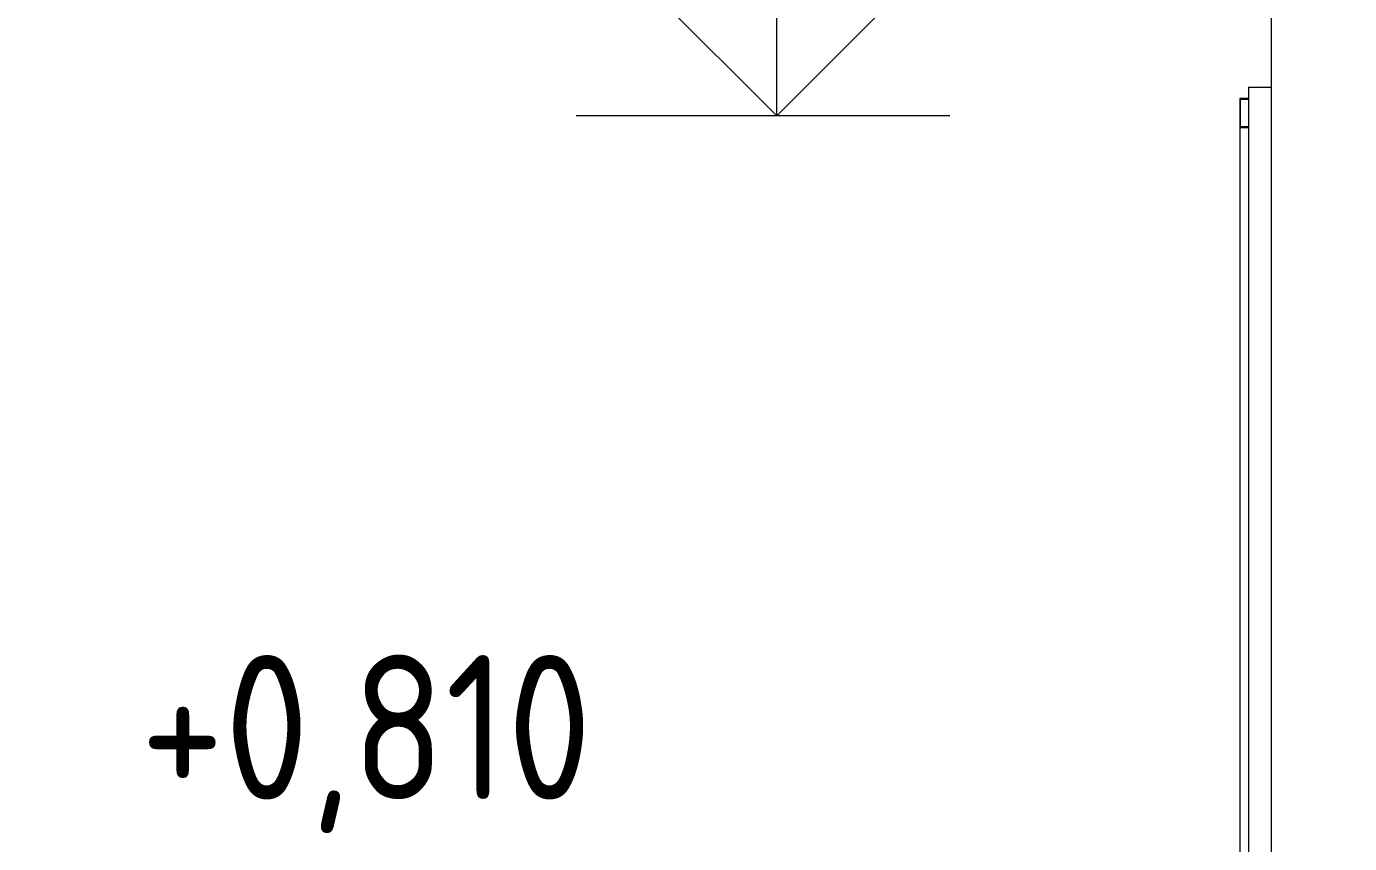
# Model space of a CAD drawing. Header units: millimetres. Extents: x -515342 to 330399, y -224905 to 507333.
# Drawn here: x 78501 to 80794, y 3378 to 4793 of the extents above; entities that cross this region are included whole.
import ezdxf

# ---------------------------------------------------------------- set-up
doc = ezdxf.new("R2010")
doc.units = ezdxf.units.MM
doc.layers.get('0').update_dxf_attribs({"lineweight": 0})
for name, color, linetype, lineweight in [('Аннотация', 7, 'Continuous', 0), ('Витраж', 7, 'Continuous', 0), ('Линии', 7, 'Continuous', 0), ('Отметки', 7, 'Continuous', 0), ('Стены внутренние', 7, 'Continuous', 0)]:
    doc.layers.add(name, color=color, linetype=linetype, lineweight=lineweight)
doc.styles.add('GOST Common_1', font='', dxfattribs={"width": 0.9, "height": 250})
doc.styles.get('GOST Common_1').set_extended_font_data('GOST Common')

# ---------------------------------------------------------------- blocks, each defined once
blk = doc.blocks.new('Прямоугольный импост - АР_Откос_Металлический_50х330 Коричневый Правый-V100-О_АР_Эскиз_Фасад 12-1 копия 1')
at = {"layer": 'Витраж'}
for p, q in [((-102145, 2620), (-102105, 2620)), ((-102145, 2620), (-102145, 760)), ((-102105, 760), (-102145, 760))]:
    blk.add_line(p, q, dxfattribs=at)
blk = doc.blocks.new('Прямоугольный импост - АР_Откос_Металлический_50х330 Серый Правый_Двери-10031238-О_АР_Эскиз_Фасад 12-1 копия 1')
at = {"layer": 'Витраж'}
for p, q in [((-102145, 2600), (-102160, 2600)), ((-102160, 2600), (-102160, 2550)), ((-102159, 2551), (-102159, 2599)), ((-102159, 2599), (-102145, 2599)), ((-102160, 2550), (-102145, 2550)), ((-102145, 2551), (-102159, 2551))]:
    blk.add_line(p, q, dxfattribs=at)
blk = doc.blocks.new('Прямоугольный импост - АР_Откос_Металлический_50х330 Серый Правый_Двери-10217749-О_АР_Эскиз_Фасад 12-1 копия 1')
at = {"layer": 'Витраж'}
for p, q in [((-102160, 2550), (-102145, 2550)), ((-102160, 2550), (-102160, 1149.9)), ((-101970, 200), (-101970, 190)), ((-102135, 0), (-102145, 0))]:
    blk.add_line(p, q, dxfattribs=at)
blk = doc.blocks.new('СД_Люблино_Фасады_rvt-1-О_АР_Эскиз_Фасад 12-1 копия 1')
at = {"layer": 'Стены внутренние'}
blk.add_line((-102105, 200), (-102105, 14226.9), dxfattribs=at)
at = {"layer": 'Витраж', "lineweight": 9}
for name in ['Прямоугольный импост - АР_Откос_Металлический_50х330 Коричневый Правый-V100-О_АР_Эскиз_Фасад 12-1 копия 1', 'Прямоугольный импост - АР_Откос_Металлический_50х330 Серый Правый_Двери-10031238-О_АР_Эскиз_Фасад 12-1 копия 1', 'Прямоугольный импост - АР_Откос_Металлический_50х330 Серый Правый_Двери-10217749-О_АР_Эскиз_Фасад 12-1 копия 1']:
    blk.add_blockref(name, (0, 0), dxfattribs=at)
blk = doc.blocks.new('Высотные отметки - Стрелка вверх-5091-О_АР_Эскиз_Фасад 12-1 копия 1')
at = {"layer": 'Аннотация'}
for p, q in [((-52632.9, -500), (-53932.9, -500)), ((-52632.9, -1000), (-52632.9, -500)), ((-52632.9, -1000), (-52845.1, -787.8)), ((-52632.9, -1000), (-52420.8, -787.8)), ((-52332.9, -1000), (-52932.9, -1000))]:
    blk.add_line(p, q, dxfattribs=at)

msp = doc.modelspace()

# ---------------------------------------------------------------- linework, layer by layer
at = {"layer": 'Линии'}
msp.add_line((80073.6864, 4637.7355), (79453.6864, 4637.7355), dxfattribs=at)
at = {"layer": 'Отметки'}
msp.add_line((80073.6864, 4637.7355), (79801.1354, 4637.7355), dxfattribs=at)

# ---------------------------------------------------------------- block references
msp.add_blockref('СД_Люблино_Фасады_rvt-1-О_АР_Эскиз_Фасад 12-1 копия 1', (182763.6864, 2067.7355))
msp.add_blockref('Высотные отметки - Стрелка вверх-5091-О_АР_Эскиз_Фасад 12-1 копия 1', (132434.0782, 5637.6928), dxfattribs=at)

# ---------------------------------------------------------------- texts
at = {"layer": 'Отметки', "insert": (78698.1639, 3704.4426), "char_height": 250, "width": 977.532294, "attachment_point": 1, "line_spacing_factor": 1.022761, "style": 'GOST Common_1'}
msp.add_mtext('+0,810', dxfattribs=at)

doc.saveas('drawing.dxf')
